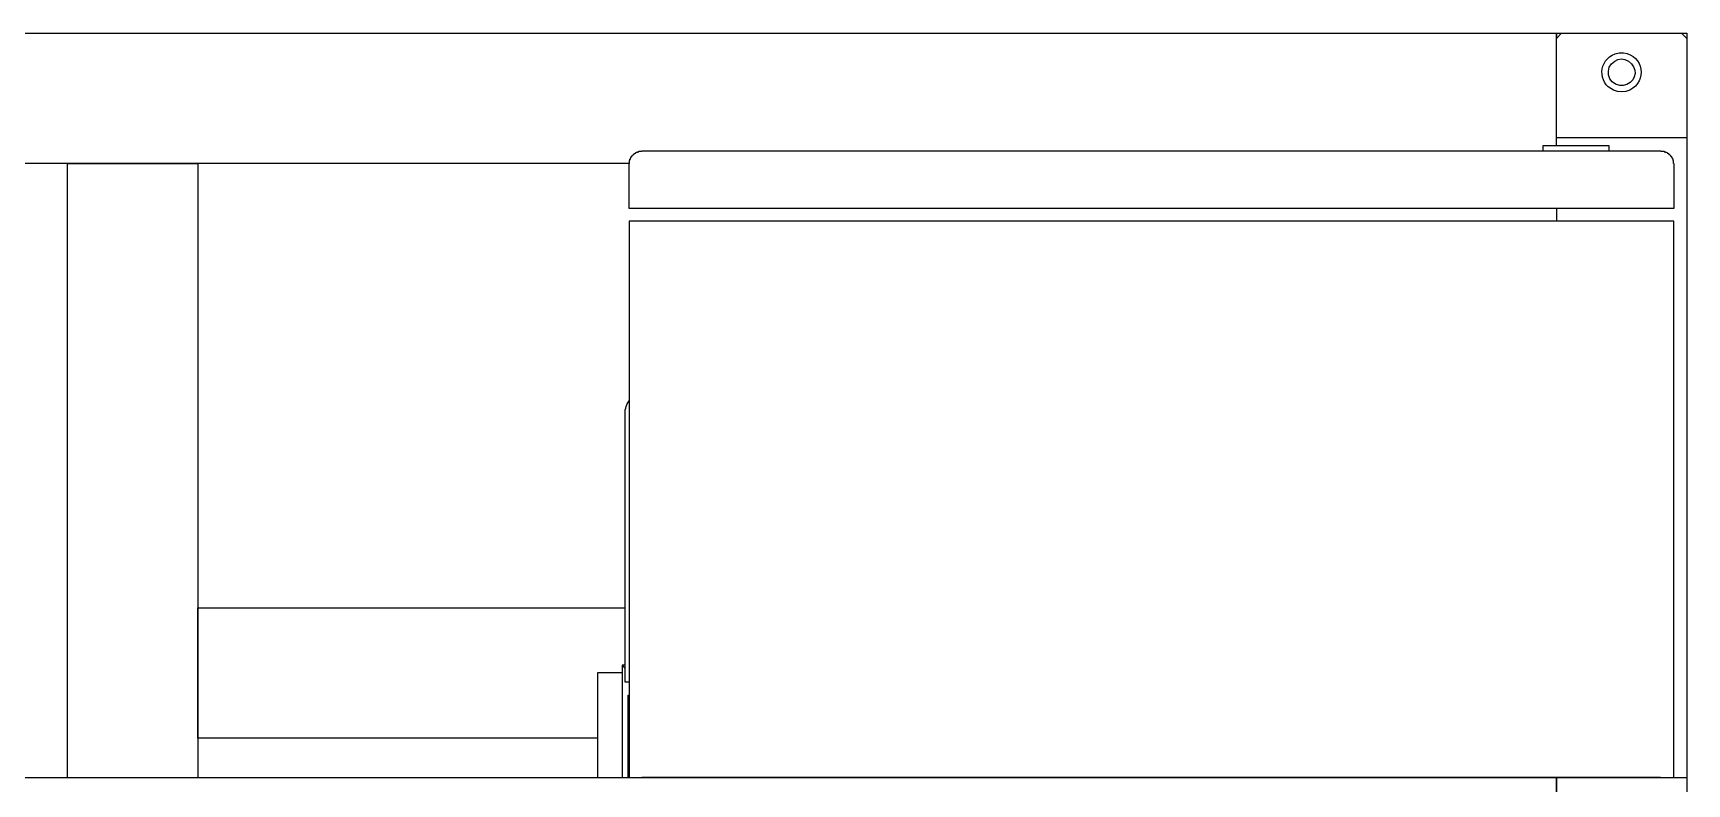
# Model space of a CAD drawing. Extents: x -234346 to 58427, y -132654 to -82394.
# Drawn here: x -199087 to -198454, y -102235 to -101948 of the extents above; entities that cross this region are included whole.
import ezdxf

# ---------------------------------------------------------------- set-up
doc = ezdxf.new("R2010")
doc.units = 0
doc.header["$LTSCALE"] = 8
doc.layers.get('0').update_dxf_attribs({"color": 9, "lineweight": 5})
doc.layers.add('PUMP EQUIPMENT BLOCK', color=30, linetype='Continuous')

# ---------------------------------------------------------------- blocks, each defined once
blk = doc.blocks.new('FIRE PUMP BLOCK')
for points in [[(1256.9, -49.97), (1259.93, -49.97), (1259.93, 0), (1014.97, 0), (976.95, 0), (947.01, 0), (944.99, -2.02), (944.99, -47.95), (947.01, -49.97), (976.95, -49.97), (976.95, -1449.87), (1014.97, -1449.87), (1014.97, -49.97), (976.95, -49.97), (1014.97, -49.97), (1014.97, 0)], [(1259.93, -49.97), (1297.95, -49.97), (1299.97, -47.95), (1299.97, -2.02), (1297.95, 0), (1259.93, 0)], [(1299.97, -2.02), (1299.97, 0), (1297.95, 0)], [(1014.97, -5.05), (1227.96, -5.05), (1227.96, -5.38)], [(1250, -5.05), (1232.84, -5.05), (1232.84, -5.38)], [(1250.17, -5.22), (1250, -5.22)], [(1254.71, -8.92), (1254.71, -8.75), (1254.54, -8.75), (1254.54, -8.24), (1254.37, -8.24), (1254.37, -7.91), (1254.21, -7.74), (1254.21, -7.57), (1254.04, -7.57), (1254.04, -7.23), (1253.87, -7.23), (1253.87, -7.07), (1253.7, -7.07), (1253.7, -6.9), (1253.53, -6.9), (1253.53, -6.73), (1253.36, -6.56), (1253.2, -6.39), (1253.03, -6.39), (1253.03, -6.22), (1252.86, -6.22), (1252.86, -6.06), (1252.69, -6.06), (1252.69, -5.89), (1252.36, -5.89), (1252.36, -5.72), (1252.19, -5.72), (1252.02, -5.55), (1251.68, -5.55), (1251.68, -5.38), (1251.18, -5.38), (1251.18, -5.22), (1251.01, -5.22)], [(1014.97, -10.09), (1014.97, -400.07)], [(1227.96, -9.08), (1227.96, -10.09), (1227.96, -400.07), (1227.96, -400.91)], [(1232.84, -9.08), (1232.84, -10.09), (1232.84, -400.07), (1232.84, -400.91)], [(1254.71, -400.24), (1254.71, -400.07), (1254.88, -400.07), (1254.88, -10.09), (1254.71, -9.93)], [(1278.1, -21.87), (1277.59, -23.38), (1277.42, -25.07), (1277.59, -26.58), (1278.1, -28.1)], [(1280.28, -23.05), (1279.95, -24.39), (1279.95, -25.74)], [(1289.2, -27.59), (1289.87, -26.41), (1290.04, -25.07), (1289.87, -23.72), (1289.2, -22.38)], [(1292.06, -27.42), (1292.4, -25.91), (1292.4, -24.23)], [(1254.88, -55.01), (1256.9, -55.01), (1256.9, -29.95), (1254.88, -29.95)], [(1232.84, -49.97), (1227.96, -49.97)], [(1299.97, -1451.88), (1299.97, -1449.87), (1297.95, -1449.87), (1299.97, -1449.87), (1299.97, -49.97), (1297.95, -49.97), (1299.97, -49.97), (1299.97, -47.95)], [(1227.96, -404.61), (1227.96, -404.95), (1014.97, -404.95)], [(1014.97, -405.28), (1046.43, -405.28), (1046.43, -404.95)], [(1051.48, -404.95), (1051.48, -406.46), (1154.61, -406.46), (1155.11, -406.46)], [(1157.64, -405.79), (1157.97, -405.62), (1159.15, -404.95)], [(1232.84, -404.61), (1232.84, -404.95), (1250, -404.95), (1250, -404.78), (1250.17, -404.78)], [(1250, -404.95), (1250, -1099.93), (1232.84, -1099.93), (1232.84, -1100.1)], [(1251.01, -404.78), (1251.18, -404.78), (1251.18, -404.61), (1251.68, -404.61), (1251.68, -404.44), (1252.02, -404.44), (1252.19, -404.27), (1252.36, -404.27), (1252.36, -404.1), (1252.69, -404.1), (1252.69, -403.94), (1252.86, -403.94), (1252.86, -403.77), (1253.03, -403.77), (1253.03, -403.6), (1253.2, -403.6), (1253.36, -403.43), (1253.53, -403.26), (1253.53, -403.1), (1253.7, -403.1), (1253.7, -402.93), (1253.87, -402.93), (1253.87, -402.76), (1254.04, -402.76), (1254.04, -402.42), (1254.21, -402.42), (1254.21, -402.25), (1254.37, -402.09), (1254.37, -401.75), (1254.54, -401.75), (1254.54, -401.24), (1254.71, -401.24), (1254.71, -401.08)], [(1056.7, -406.46), (1057.87, -407.64), (1014.97, -407.64)], [(1055.01, -407.64), (1055.01, -417.06), (1014.97, -417.06)], [(1029.95, -417.06), (1029.95, -569.99), (1079.91, -569.99), (1079.91, -406.46)], [(1057.87, -406.46), (1057.87, -407.64)], [(1014.97, -619.95), (1250, -619.95), (1250, -569.99), (1014.97, -569.99)]]:
    blk.add_lwpolyline(points)
for points in [[(1227.96, -5.38), (1227.96, -6.62), (1227.96, -7.85), (1227.96, -9.08)], [(1232.84, -5.38), (1232.84, -6.62), (1232.84, -7.85), (1232.84, -9.08)], [(1251.01, -5.22), (1250.73, -5.22), (1250.45, -5.22), (1250.17, -5.22)], [(1254.71, -9.93), (1254.71, -9.59), (1254.71, -9.25), (1254.71, -8.92)], [(1292.4, -24.23), (1291.41, -16.61), (1281.57, -15.04), (1278.1, -21.87)], [(1289.2, -22.38), (1286.71, -18.81), (1282.12, -19.03), (1280.28, -23.05)], [(1278.1, -28.1), (1280.84, -34.2), (1289.75, -33.99), (1292.06, -27.42)], [(1279.95, -25.74), (1280.38, -30.39), (1287.04, -31.79), (1289.2, -27.59)], [(1227.96, -400.91), (1227.96, -402.14), (1227.96, -403.38), (1227.96, -404.61)], [(1232.84, -400.91), (1232.84, -402.14), (1232.84, -403.38), (1232.84, -404.61)], [(1250.17, -404.78), (1250.45, -404.78), (1250.73, -404.78), (1251.01, -404.78)], [(1254.71, -401.08), (1254.71, -400.8), (1254.71, -400.52), (1254.71, -400.24)], [(1155.11, -406.46), (1155.99, -406.42), (1156.82, -406.11), (1157.64, -405.79)]]:
    blk.add_open_spline(points, degree=3)

msp = doc.modelspace()

# ---------------------------------------------------------------- block references
at = {"layer": 'PUMP EQUIPMENT BLOCK', "ltscale": 1.032, "xscale": -1, "rotation": 270}
msp.add_blockref('FIRE PUMP BLOCK', (-198454.12, -103247.94), dxfattribs=at)

doc.saveas('drawing.dxf')
